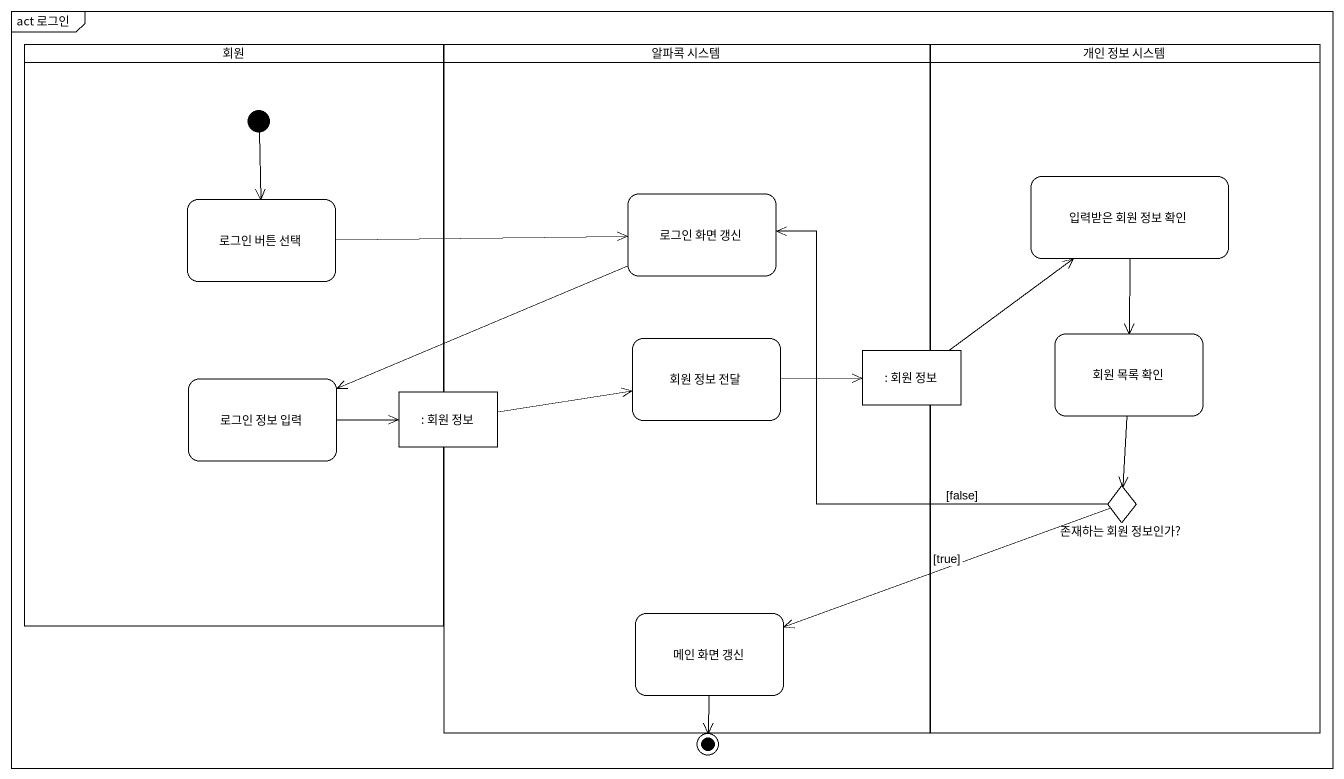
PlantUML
@startuml
mainframe act 로그인
hide empty description
state 회원 <<partition>> {
  state "로그인 버튼 선택" as 로그인_버튼_선택
  state "로그인 정보 입력" as 로그인_정보_입력
  [*] --> 로그인_버튼_선택
}
state "알파콕 시스템" as 알파콕_시스템 <<partition>> {
  state "로그인 화면 갱신" as 로그인_화면_갱신
  state "회원 정보 전달" as 회원_정보_전달
  state "메인 화면 갱신" as 메인_화면_갱신
}
state "개인 정보 시스템" as 개인_정보_시스템 <<partition>> {
  state "입력받은 회원 정보 확인" as 입력받은_회원_정보_확인
  state "회원 목록 확인" as 회원_목록_확인
  state "존재하는 회원 정보인가?" as 존재하는_회원_정보인가 <<choice>>
}
state ": 회원 정보" as 회원_정보 <<object>>
state ": 회원 정보" as 회원_정보_2 <<object>>
state final1 <<end>>
로그인_버튼_선택 -right-> 로그인_화면_갱신
로그인_화면_갱신 -left-> 로그인_정보_입력
입력받은_회원_정보_확인 --> 회원_목록_확인
회원_정보_전달 -right-> 회원_정보
회원_정보 -up-> 입력받은_회원_정보_확인
회원_목록_확인 --> 존재하는_회원_정보인가
로그인_정보_입력 -right-> 회원_정보_2
회원_정보_2 -right-> 회원_정보_전달
존재하는_회원_정보인가 -up-> 로그인_화면_갱신 : [false]
존재하는_회원_정보인가 -left-> 메인_화면_갱신 : [true]
메인_화면_갱신 --> final1
@enduml
